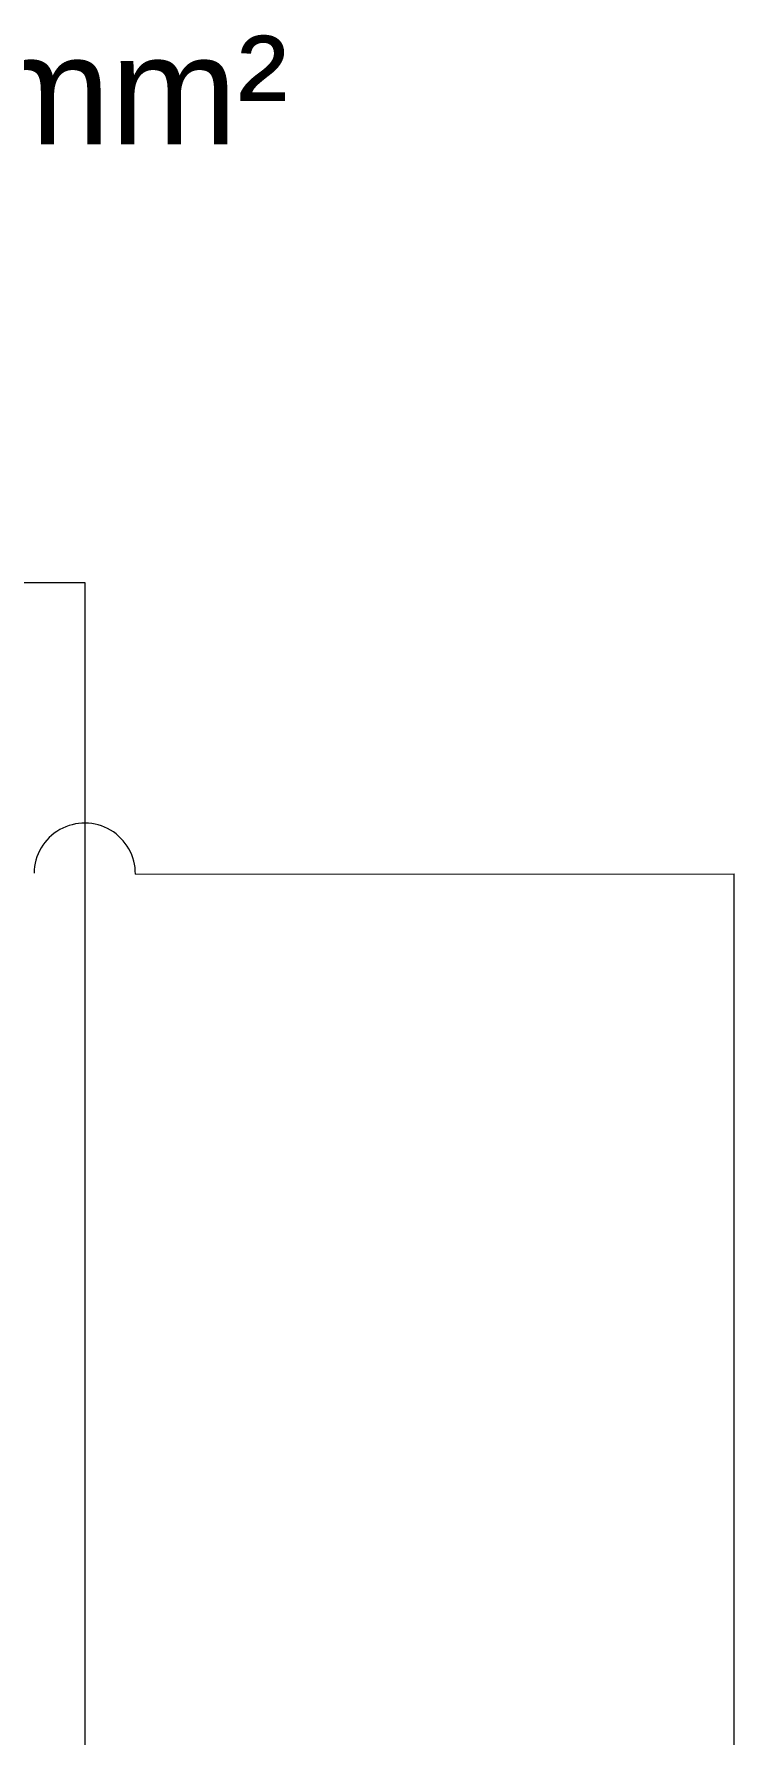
# Model space of a CAD drawing. Header units: millimetres. Extents: x 2233 to 2512, y 1440 to 1767.
# Drawn here: x 2416.06 to 2425.7, y 1678.11 to 1701.54 of the extents above; entities that cross this region are included whole.
import ezdxf

# ---------------------------------------------------------------- set-up
doc = ezdxf.new("R2010")
doc.units = ezdxf.units.MM
doc.layers.add('02_Commande', color=250, linetype='Continuous', lineweight=18)
doc.layers.add('04_Texte', color=7, linetype='Continuous')
doc.styles.get("Standard").update_dxf_attribs({"font": 'arial.ttf'})

msp = doc.modelspace()

# ---------------------------------------------------------------- linework, layer by layer
at = {"layer": '02_Commande'}
for p, q in [((2406.909, 1693.98), (2416.761, 1693.98)), ((2416.761, 1693.98), (2416.761, 1650.38)), ((2417.459, 1689.961), (2425.704, 1689.968)), ((2425.704, 1633.641), (2425.704, 1689.968))]:
    msp.add_line(p, q, dxfattribs=at)
msp.add_arc((2416.761, 1689.968), 0.698, 359.4287, 179.4287, dxfattribs=at)

# ---------------------------------------------------------------- texts
at = {"layer": '04_Texte', "lineweight": -3, "insert": (2409.079, 1701.52), "char_height": 1.5005, "attachment_point": 1}
msp.add_mtext_dynamic_manual_height_columns('2x  2,5mm²', width=12.17514, gutter_width=7.503, heights=[0], dxfattribs=at)

doc.saveas('drawing.dxf')
